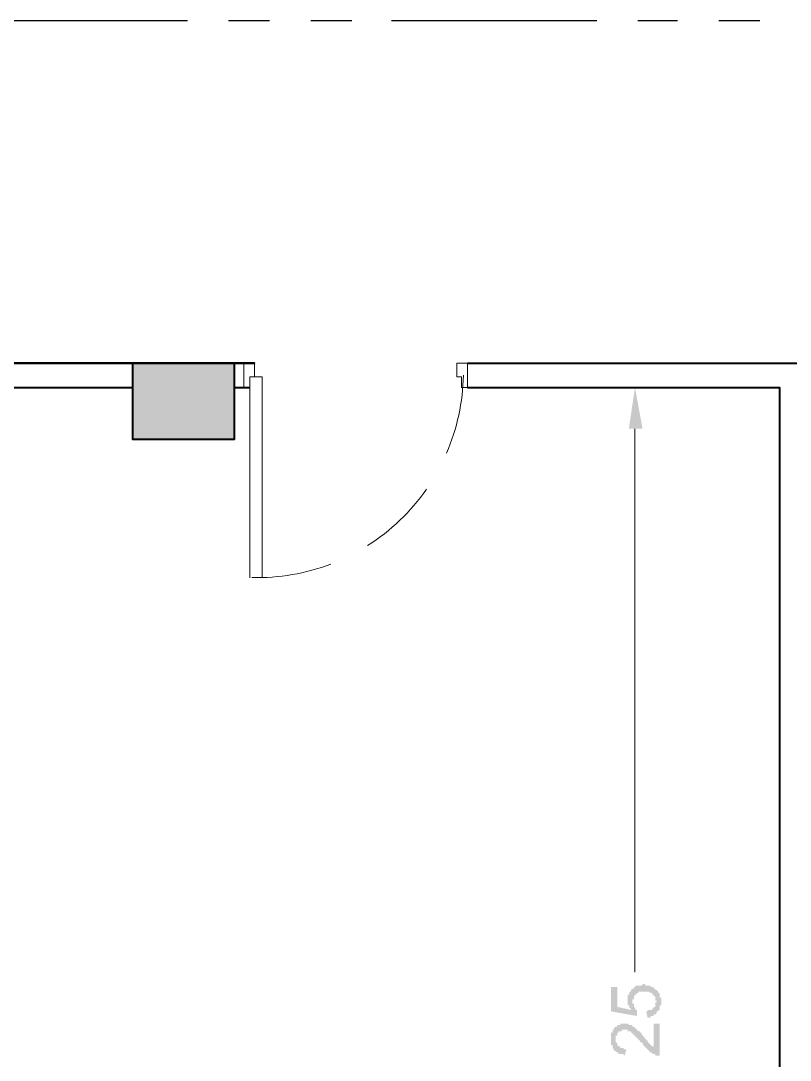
# Model space of a CAD drawing. Header units: inches. Extents: x -11 to 213, y -78 to 40.
# Drawn here: x 30.866 to 33.924, y 18.522 to 22.652 of the extents above; entities that cross this region are included whole.
import ezdxf

# ---------------------------------------------------------------- set-up
doc = ezdxf.new("R2010")
doc.units = ezdxf.units.IN
doc.header["$MEASUREMENT"] = 0
doc.layers.add('PDF_0', color=7, linetype='Continuous')

msp = doc.modelspace()

# ---------------------------------------------------------------- hatches: boundary and pattern name
at = {"layer": 'PDF_0'}
for points in [[(33.29047, 18.72164), (33.29047, 18.72769), (33.28443, 18.72769), (33.28443, 18.73374), (33.28443, 18.73374), (33.28443, 18.73374), (33.28443, 18.73978), (33.27838, 18.73978), (33.27838, 18.74583), (33.27838, 18.74583), (33.27838, 18.75188), (33.27838, 18.75188), (33.27838, 18.75188), (33.27838, 18.75793), (33.27838, 18.75793), (33.27838, 18.76397), (33.27838, 18.76397), (33.27838, 18.76397), (33.27838, 18.77002), (33.27838, 18.77002), (33.27838, 18.77607), (33.27838, 18.77607), (33.27838, 18.78212), (33.27838, 18.78212), (33.28443, 18.78212), (33.28443, 18.78817), (33.28443, 18.78817), (33.28443, 18.79421), (33.28443, 18.79421), (33.29047, 18.79421), (33.29047, 18.80026), (33.29047, 18.80026), (33.29047, 18.80026), (33.29652, 18.80631), (33.29652, 18.80631), (33.29652, 18.80631), (33.30257, 18.80631), (33.30257, 18.81236), (33.30257, 18.81236), (33.30862, 18.81236), (33.30862, 18.81236), (33.30862, 18.81841), (33.31467, 18.81841), (33.31467, 18.81841), (33.32071, 18.81841), (33.32071, 18.81841), (33.32071, 18.81841), (33.32676, 18.81841), (33.32676, 18.81841), (33.33281, 18.81841), (33.33281, 18.81841), (33.33886, 18.82445), (33.33886, 18.82445), (33.33886, 18.82445), (33.3449, 18.82445), (33.3449, 18.82445), (33.35095, 18.81841), (33.35095, 18.81841), (33.357, 18.81841), (33.357, 18.81841), (33.357, 18.81841), (33.36305, 18.81841), (33.36305, 18.81841), (33.3691, 18.81841), (33.3691, 18.81841), (33.3691, 18.81236), (33.37514, 18.81236), (33.37514, 18.81236), (33.38119, 18.81236), (33.38119, 18.81236), (33.38119, 18.80631), (33.38724, 18.80631), (33.38724, 18.80631), (33.38724, 18.80631), (33.38724, 18.80026), (33.39329, 18.80026), (33.39329, 18.80026), (33.39329, 18.80026), (33.39934, 18.79421), (33.39934, 18.79421), (33.39934, 18.79421), (33.39934, 18.78817), (33.40538, 18.78817), (33.40538, 18.78212), (33.40538, 18.78212), (33.40538, 18.78212), (33.40538, 18.77607), (33.40538, 18.77607), (33.40538, 18.77002), (33.41143, 18.77002), (33.41143, 18.77002), (33.41143, 18.76397), (33.41143, 18.76397), (33.41143, 18.75793), (33.41143, 18.75793), (33.41143, 18.75793), (33.41143, 18.75188), (33.41143, 18.75188), (33.41143, 18.74583), (33.41143, 18.74583), (33.41143, 18.73978), (33.40538, 18.73978), (33.40538, 18.73374), (33.40538, 18.73374), (33.40538, 18.73374), (33.40538, 18.72769), (33.40538, 18.72769), (33.40538, 18.72164), (33.39934, 18.72164), (33.39934, 18.72164), (33.39934, 18.71559), (33.39934, 18.71559), (33.39329, 18.71559), (33.39329, 18.70954), (33.39329, 18.70954), (33.39329, 18.70954), (33.38724, 18.7035), (33.38724, 18.7035), (33.38724, 18.7035), (33.38119, 18.7035), (33.38119, 18.69745), (33.38119, 18.69745), (33.37514, 18.69745), (33.37514, 18.69745), (33.3691, 18.69745), (33.3691, 18.69745), (33.3691, 18.6914), (33.36305, 18.6914), (33.36305, 18.6914), (33.357, 18.6914), (33.357, 18.6914), (33.35095, 18.71559), (33.357, 18.71559), (33.357, 18.72164), (33.36305, 18.72164), (33.36305, 18.72164), (33.3691, 18.72164), (33.3691, 18.72164), (33.37514, 18.72164), (33.37514, 18.72769), (33.37514, 18.72769), (33.38119, 18.72769), (33.38119, 18.72769), (33.38119, 18.72769), (33.38119, 18.73374), (33.38724, 18.73374), (33.38724, 18.73978), (33.38724, 18.73978), (33.38724, 18.73978), (33.38724, 18.74583), (33.38724, 18.74583), (33.38724, 18.75188), (33.39329, 18.75188), (33.39329, 18.75793), (33.39329, 18.75793), (33.39329, 18.75793), (33.38724, 18.75793), (33.38724, 18.76397), (33.38724, 18.76397), (33.38724, 18.77002), (33.38724, 18.77002), (33.38724, 18.77002), (33.38724, 18.77607), (33.38119, 18.77607), (33.38119, 18.78212), (33.38119, 18.78212), (33.38119, 18.78212), (33.37514, 18.78212), (33.37514, 18.78817), (33.37514, 18.78817), (33.3691, 18.78817), (33.3691, 18.78817), (33.36305, 18.79421), (33.36305, 18.79421), (33.36305, 18.79421), (33.357, 18.79421), (33.357, 18.79421), (33.35095, 18.79421), (33.35095, 18.79421), (33.3449, 18.79421), (33.3449, 18.79421), (33.3449, 18.79421), (33.33886, 18.79421), (33.33886, 18.79421), (33.33281, 18.79421), (33.33281, 18.79421), (33.32676, 18.79421), (33.32676, 18.79421), (33.32071, 18.79421), (33.32071, 18.79421), (33.32071, 18.78817), (33.31467, 18.78817), (33.31467, 18.78817), (33.31467, 18.78817), (33.30862, 18.78212), (33.30862, 18.78212), (33.30862, 18.78212), (33.30862, 18.78212), (33.30257, 18.77607), (33.30257, 18.77607), (33.30257, 18.77607), (33.30257, 18.77002), (33.30257, 18.77002), (33.30257, 18.76397), (33.29652, 18.76397), (33.29652, 18.76397), (33.29652, 18.75793), (33.29652, 18.75793), (33.29652, 18.75188), (33.29652, 18.75188), (33.29652, 18.75188), (33.29652, 18.74583), (33.30257, 18.74583), (33.30257, 18.73978), (33.30257, 18.73978), (33.30257, 18.73374), (33.30257, 18.73374), (33.30257, 18.73374), (33.30862, 18.72769), (33.30862, 18.72769), (33.30862, 18.72769), (33.30862, 18.72164), (33.31467, 18.72164), (33.31467, 18.72164), (33.31467, 18.72164), (33.31467, 18.69745), (33.21185, 18.71559), (33.21185, 18.81236), (33.23604, 18.81236), (33.23604, 18.73374)], [(33.40539, 18.66721), (33.40539, 18.5402), (33.40539, 18.5402), (33.39934, 18.5402), (33.39934, 18.5402), (33.39934, 18.5402), (33.39329, 18.5402), (33.39329, 18.5402), (33.38725, 18.5402), (33.38725, 18.5402), (33.38725, 18.54625), (33.3812, 18.54625), (33.3812, 18.54625), (33.37515, 18.54625), (33.37515, 18.54625), (33.37515, 18.5523), (33.3691, 18.5523), (33.3691, 18.5523), (33.3691, 18.5523), (33.3691, 18.5523), (33.36305, 18.55834), (33.36305, 18.55834), (33.36305, 18.55834), (33.36305, 18.55834), (33.35701, 18.56439), (33.35701, 18.56439), (33.35701, 18.56439), (33.35096, 18.57044), (33.35096, 18.57044), (33.35096, 18.57044), (33.34491, 18.57649), (33.34491, 18.57649), (33.34491, 18.57649), (33.33886, 18.58254), (33.33886, 18.58254), (33.33886, 18.58858), (33.33282, 18.58858), (33.33282, 18.59463), (33.33282, 18.59463), (33.32677, 18.59463), (33.32677, 18.59463), (33.32677, 18.60068), (33.32677, 18.60068), (33.32072, 18.60068), (33.32072, 18.60673), (33.32072, 18.60673), (33.31467, 18.60673), (33.31467, 18.61277), (33.31467, 18.61277), (33.30862, 18.61277), (33.30862, 18.61882), (33.30862, 18.61882), (33.30258, 18.61882), (33.30258, 18.62487), (33.30258, 18.62487), (33.29653, 18.62487), (33.29653, 18.62487), (33.29653, 18.63092), (33.29653, 18.63092), (33.29048, 18.63092), (33.29048, 18.63697), (33.28443, 18.63697), (33.28443, 18.63697), (33.28443, 18.63697), (33.27838, 18.63697), (33.27838, 18.64301), (33.27234, 18.64301), (33.27234, 18.64301), (33.27234, 18.64301), (33.26629, 18.64301), (33.26629, 18.64301), (33.26629, 18.64301), (33.26024, 18.64301), (33.26024, 18.64301), (33.25419, 18.64301), (33.25419, 18.64301), (33.25419, 18.63697), (33.24815, 18.63697), (33.24815, 18.63697), (33.2421, 18.63697), (33.2421, 18.63697), (33.2421, 18.63092), (33.2421, 18.63092), (33.23605, 18.63092), (33.23605, 18.62487), (33.23605, 18.62487), (33.23605, 18.62487), (33.23605, 18.61882), (33.23, 18.61882), (33.23, 18.61277), (33.23, 18.61277), (33.23, 18.61277), (33.23, 18.60673), (33.23, 18.60673), (33.23, 18.60068), (33.23, 18.60068), (33.23, 18.59463), (33.23, 18.59463), (33.23, 18.59463), (33.23605, 18.58858), (33.23605, 18.58858), (33.23605, 18.58254), (33.23605, 18.58254), (33.23605, 18.58254), (33.2421, 18.57649), (33.2421, 18.57649), (33.2421, 18.57649), (33.24815, 18.57649), (33.24815, 18.57044), (33.24815, 18.57044), (33.25419, 18.57044), (33.25419, 18.57044), (33.26024, 18.57044), (33.26024, 18.57044), (33.26024, 18.57044), (33.26629, 18.56439), (33.26629, 18.56439), (33.27234, 18.56439), (33.26629, 18.5402), (33.26629, 18.5402), (33.26024, 18.54625), (33.26024, 18.54625), (33.25419, 18.54625), (33.25419, 18.54625), (33.24815, 18.54625), (33.24815, 18.54625), (33.24815, 18.54625), (33.2421, 18.54625), (33.2421, 18.5523), (33.23605, 18.5523), (33.23605, 18.5523), (33.23605, 18.5523), (33.23, 18.55834), (33.23, 18.55834), (33.23, 18.55834), (33.22395, 18.55834), (33.22395, 18.56439), (33.22395, 18.56439), (33.22395, 18.56439), (33.21791, 18.57044), (33.21791, 18.57044), (33.21791, 18.57044), (33.21791, 18.57649), (33.21791, 18.57649), (33.21791, 18.58254), (33.21186, 18.58254), (33.21186, 18.58254), (33.21186, 18.58858), (33.21186, 18.58858), (33.21186, 18.59463), (33.21186, 18.59463), (33.21186, 18.60068), (33.21186, 18.60068), (33.21186, 18.60673), (33.21186, 18.60673), (33.21186, 18.60673), (33.21186, 18.61277), (33.21186, 18.61277), (33.21186, 18.61882), (33.21186, 18.61882), (33.21186, 18.62487), (33.21186, 18.62487), (33.21186, 18.63092), (33.21186, 18.63092), (33.21791, 18.63092), (33.21791, 18.63697), (33.21791, 18.63697), (33.21791, 18.64301), (33.21791, 18.64301), (33.22395, 18.64301), (33.22395, 18.64906), (33.22395, 18.64906), (33.22395, 18.64906), (33.22395, 18.64906), (33.23, 18.65511), (33.23, 18.65511), (33.23, 18.65511), (33.23605, 18.65511), (33.23605, 18.66116), (33.2421, 18.66116), (33.2421, 18.66116), (33.2421, 18.66116), (33.24815, 18.66116), (33.24815, 18.66721), (33.25419, 18.66721), (33.25419, 18.66721), (33.25419, 18.66721), (33.26024, 18.66721), (33.26024, 18.66721), (33.26629, 18.66721), (33.26629, 18.66721), (33.26629, 18.66721), (33.27234, 18.66721), (33.27234, 18.66721), (33.27234, 18.66721), (33.27838, 18.66721), (33.27838, 18.66721), (33.28443, 18.66116), (33.28443, 18.66116), (33.29048, 18.66116), (33.29048, 18.66116), (33.29048, 18.66116), (33.29653, 18.66116), (33.29653, 18.65511), (33.30258, 18.65511), (33.30258, 18.65511), (33.30258, 18.65511), (33.30258, 18.65511), (33.30862, 18.64906), (33.30862, 18.64906), (33.30862, 18.64906), (33.30862, 18.64906), (33.31467, 18.64301), (33.31467, 18.64301), (33.31467, 18.64301), (33.31467, 18.64301), (33.32072, 18.63697), (33.32072, 18.63697), (33.32072, 18.63697), (33.32677, 18.63697), (33.32677, 18.63092), (33.32677, 18.63092), (33.33282, 18.63092), (33.33282, 18.62487), (33.33282, 18.62487), (33.33886, 18.61882), (33.33886, 18.61882), (33.33886, 18.61882), (33.34491, 18.61277), (33.34491, 18.61277), (33.34491, 18.60673), (33.35096, 18.60673), (33.35096, 18.60068), (33.35096, 18.60068), (33.35701, 18.60068), (33.35701, 18.59463), (33.35701, 18.59463), (33.36305, 18.58858), (33.36305, 18.58858), (33.36305, 18.58858), (33.3691, 18.58254), (33.3691, 18.58254), (33.3691, 18.58254), (33.37515, 18.57649), (33.37515, 18.57649), (33.37515, 18.57649), (33.3812, 18.57649), (33.3812, 18.57044), (33.3812, 18.57044), (33.3812, 18.57044), (33.3812, 18.66721)]]:
    msp.add_hatch(color=256, dxfattribs=at).paths.add_polyline_path(points)

# ---------------------------------------------------------------- linework, layer by layer
at = {"layer": 'PDF_0', "lineweight": 30}
for points in [[(31.52862, 22.65204), (30.71821, 22.65204)], [(31.85521, 22.65204), (31.69192, 22.65204)], [(32.18179, 22.65204), (32.0185, 22.65204)], [(33.1555, 22.65204), (32.33904, 22.65204)], [(33.47604, 22.65204), (33.31879, 22.65204)], [(33.80262, 22.65204), (33.63933, 22.65204)]]:
    msp.add_lwpolyline(points, dxfattribs=at)
at = {"layer": 'PDF_0', "lineweight": 40}
for points in [[(23.9083, 21.29127), (31.79473, 21.29127)], [(31.3109, 21.29127), (31.3109, 20.98888), (31.71611, 20.98888), (31.71611, 21.29127)]]:
    msp.add_lwpolyline(points, close=True, dxfattribs=at)
at = {"layer": 'PDF_0', "lineweight": 13}
for points in [[(31.77659, 21.19451), (31.77659, 21.23684), (31.79473, 21.23684), (31.79473, 21.29127), (31.75239, 21.29127), (31.75239, 21.19451)], [(32.61724, 21.19451), (32.61724, 21.23684), (32.5991, 21.23684), (32.5991, 21.29127), (32.64143, 21.29127), (32.64143, 21.19451)]]:
    msp.add_lwpolyline(points, close=True, dxfattribs=at)
for points in [[(32.5991, 21.29127), (32.5991, 21.23684)], [(32.64143, 21.29127), (32.64143, 21.19451)], [(31.82497, 20.43852), (31.82497, 21.23684), (31.77659, 21.23684), (31.77659, 20.43852)]]:
    msp.add_lwpolyline(points, dxfattribs=at)
at = {"layer": 'PDF_0', "lineweight": 40}
for points in [[(32.64143, 21.29127), (33.98406, 21.29127), (33.98406, 15.94495)], [(26.09763, 21.19451), (31.3109, 21.19451)], [(31.71611, 21.19451), (31.77659, 21.19451)], [(32.64143, 21.19451), (33.88125, 21.19451), (33.88125, 15.94495)]]:
    msp.add_lwpolyline(points, dxfattribs=at)
at = {"layer": 'PDF_0', "lineweight": 5}
for points in [[(33.40346, 21.19451), (33.17969, 21.19451)], [(33.3067, 21.03121), (33.3067, 18.87212)]]:
    msp.add_lwpolyline(points, dxfattribs=at)
for centre, start, end in [((31.80566, 21.25882), 336.59912, 358.98377), ((31.80566, 21.25883), 302.34927, 325.1843), ((31.80566, 21.25882), 268.54431, 290.92897)]:
    msp.add_arc(centre, 0.81949, start, end, dxfattribs=at)
at = {"layer": 'PDF_0', "color": 9, "true_color": 0x00007f}
for points in [[(31.71611, 20.98888), (31.71611, 21.29127), (31.3109, 20.98888)], [(31.71611, 21.29127), (31.3109, 20.98888), (31.3109, 21.29127)]]:
    msp.add_solid(points, dxfattribs=at)
at = {"layer": 'PDF_0'}
msp.add_solid([(33.28251, 21.03121), (33.33694, 21.03121), (33.3067, 21.19451)], dxfattribs=at)

doc.saveas('drawing.dxf')
